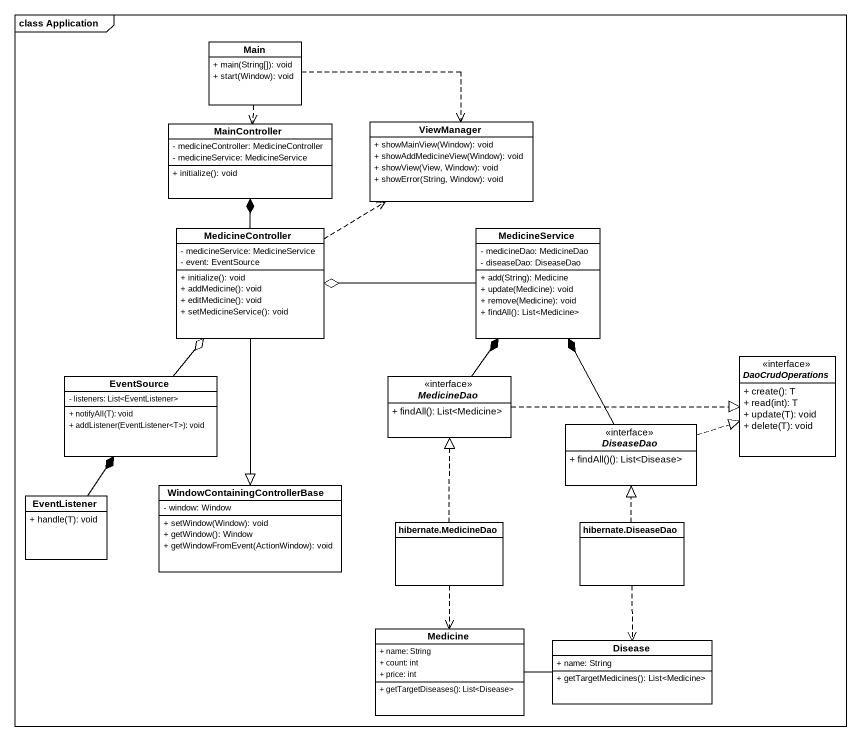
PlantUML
@startuml
mainframe class Application
hide circle
hide empty members
skinparam classAttributeIconSize 0
class Main {
  + main(String[]): void
  + start(Window): void
}
class MainController {
  - medicineController: MedicineController
  - medicineService: MedicineService
  + initialize(): void
}
class ViewManager {
  + showMainView(Window): void
  + showAddMedicineView(Window): void
  + showView(View, Window): void
  + showError(String, Window): void
}
class MedicineController {
  - medicineService: MedicineService
  - event: EventSource
  + initialize(): void
  + addMedicine(): void
  + editMedicine(): void
  + setMedicineService(): void
}
class MedicineService {
  - medicineDao: MedicineDao
  - diseaseDao: DiseaseDao
  + add(String): Medicine
  + update(Medicine): void
  + remove(Medicine): void
  + findAll(): List<Medicine>
}
interface DaoCrudOperations {
  + create(): T
  + read(int): T
  + update(T): void
  + delete(T): void
}
class EventSource {
  - listeners: List<EventListener>
  + notifyAll(T): void
  + addListener(EventListener<T>): void
}
interface MedicineDao {
  + findAll(): List<Medicine>
}
interface DiseaseDao {
  + findAll()(): List<Disease>
}
class EventListener {
  + handle(T): void
}
class "WindowContainingControllerBase" as WindowContainingControllerBa {
  - window: Window
  + setWindow(Window): void
  + getWindow(): Window
  + getWindowFromEvent(ActionWindow): void
}
class "hibernate.MedicineDao" as hibernate_MedicineDao
class "hibernate.DiseaseDao" as hibernate_DiseaseDao
class Medicine {
  + name: String
  + count: int
  + price: int
  + getTargetDiseases(): List<Disease>
}
class Disease {
  + name: String
  + getTargetMedicines(): List<Medicine>
}
Main ..> MainController
Main .right.> ViewManager
MedicineController -up-* MainController
MedicineController .up.> ViewManager
MedicineController --|> WindowContainingControllerBa
MedicineService -left-o MedicineController
EventSource -up-o MedicineController
MedicineDao -up-* MedicineService
MedicineDao .right.|> DaoCrudOperations
DiseaseDao -up-* MedicineService
DiseaseDao .right.|> DaoCrudOperations
EventListener -up-* EventSource
hibernate_MedicineDao .up.|> MedicineDao
hibernate_MedicineDao ..> Medicine
hibernate_DiseaseDao .up.|> DiseaseDao
hibernate_DiseaseDao ..> Disease
Disease -left- Medicine
@enduml
